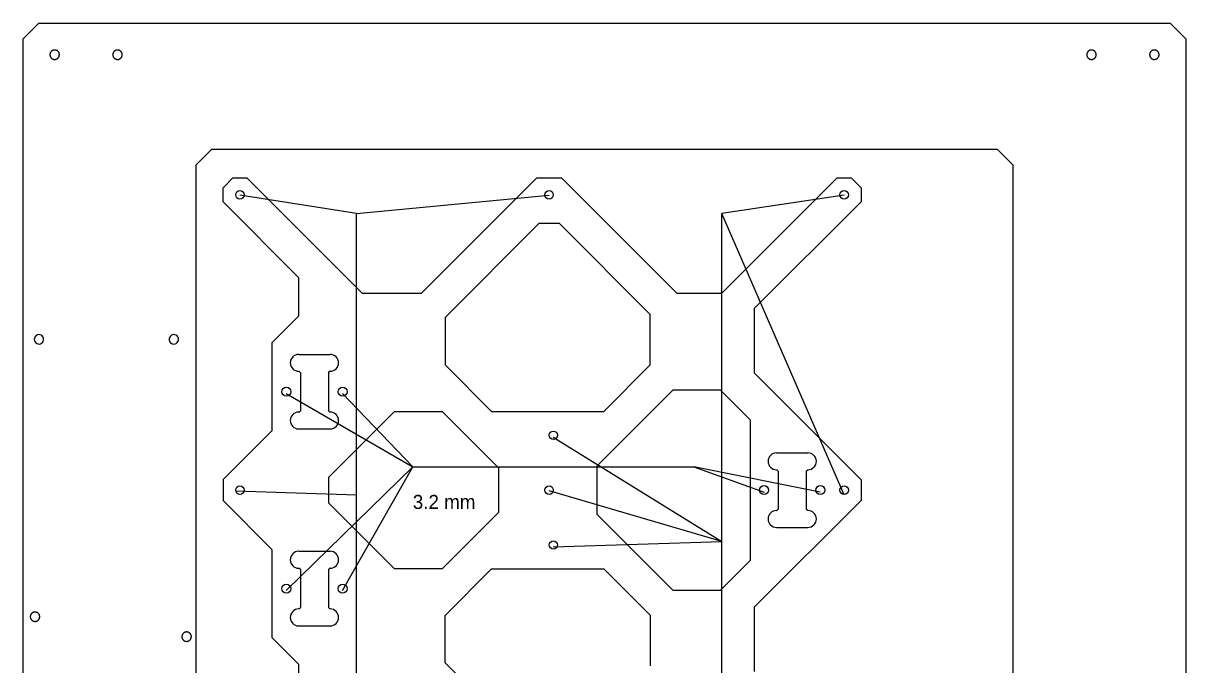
# Model space of a CAD drawing. Header units: millimetres. Extents: x -207 to 207, y -207 to 207.
# Drawn here: x -206.8 to 206.8, y -21.6 to 206.8 of the extents above; entities that cross this region are included whole.
import ezdxf

# ---------------------------------------------------------------- set-up
doc = ezdxf.new("R2010")
doc.units = ezdxf.units.MM
doc.layers.get('0').update_dxf_attribs({"true_color": 0xffffff})
doc.layers.add('diry a zavity', color=5, linetype='Continuous', lineweight=25, true_color=0x0000ff)
doc.layers.add('M3', color=3, linetype='Continuous', lineweight=25, true_color=0x00ff00)
doc.styles.add('textstyle11', font='standard')

msp = doc.modelspace()

# ---------------------------------------------------------------- linework, layer by layer
for p, q in [((-206.82, 201.23), (-201.23, 206.82)), ((-201.23, 206.82), (201.23, 206.82)), ((201.23, 206.82), (206.82, 201.23)), ((-206.82, -201.44), (-206.82, 201.23)), ((206.82, 201.23), (206.82, -201.23)), ((-197.31, 195.75), (-197.32, 195.64)), ((-197.32, 195.64), (-197.31, 195.53)), ((-197.3, 195.86), (-197.31, 195.75)), ((-197.31, 195.53), (-197.3, 195.42)), ((-197.28, 195.97), (-197.3, 195.86)), ((-197.3, 195.42), (-197.28, 195.31)), ((-197.26, 196.07), (-197.28, 195.97)), ((-197.28, 195.31), (-197.26, 195.2)), ((-197.23, 196.18), (-197.26, 196.07)), ((-197.26, 195.2), (-197.23, 195.1)), ((-197.19, 196.28), (-197.23, 196.18)), ((-197.23, 195.1), (-197.19, 195)), ((-197.14, 196.38), (-197.19, 196.28)), ((-197.19, 195), (-197.14, 194.9)), ((-197.09, 196.48), (-197.14, 196.38)), ((-197.14, 194.9), (-197.09, 194.8)), ((-197.03, 196.57), (-197.09, 196.48)), ((-197.09, 194.8), (-197.03, 194.71)), ((-196.97, 196.66), (-197.03, 196.57)), ((-197.03, 194.71), (-196.97, 194.62)), ((-196.9, 196.74), (-196.97, 196.66)), ((-196.97, 194.62), (-196.9, 194.53)), ((-196.82, 196.82), (-196.9, 196.74)), ((-196.9, 194.53), (-196.82, 194.45)), ((-196.74, 196.9), (-196.82, 196.82)), ((-196.82, 194.45), (-196.74, 194.38)), ((-196.66, 196.97), (-196.74, 196.9)), ((-196.57, 197.03), (-196.66, 196.97)), ((-196.48, 197.09), (-196.57, 197.03)), ((-196.38, 197.14), (-196.48, 197.09)), ((-196.28, 197.19), (-196.38, 197.14)), ((-196.18, 197.23), (-196.28, 197.19)), ((-196.07, 197.26), (-196.18, 197.23)), ((-195.97, 197.28), (-196.07, 197.26)), ((-195.86, 197.3), (-195.97, 197.28)), ((-195.75, 197.31), (-195.86, 197.3)), ((-195.64, 197.32), (-195.75, 197.31)), ((-195.53, 197.31), (-195.64, 197.32)), ((-195.42, 197.3), (-195.53, 197.31)), ((-195.31, 197.28), (-195.42, 197.3)), ((-195.2, 197.26), (-195.31, 197.28)), ((-195.1, 197.23), (-195.2, 197.26)), ((-195, 197.19), (-195.1, 197.23)), ((-194.9, 197.14), (-195, 197.19)), ((-194.8, 197.09), (-194.9, 197.14)), ((-194.71, 197.03), (-194.8, 197.09)), ((-194.62, 196.97), (-194.71, 197.03)), ((-194.53, 196.9), (-194.62, 196.97)), ((-194.45, 196.82), (-194.53, 196.9)), ((-194.53, 194.38), (-194.45, 194.45)), ((-194.38, 196.74), (-194.45, 196.82)), ((-194.45, 194.45), (-194.38, 194.53)), ((-194.31, 196.66), (-194.38, 196.74)), ((-194.38, 194.53), (-194.31, 194.62)), ((-194.24, 196.57), (-194.31, 196.66)), ((-194.31, 194.62), (-194.24, 194.71)), ((-194.19, 196.48), (-194.24, 196.57)), ((-194.24, 194.71), (-194.19, 194.8)), ((-194.13, 196.38), (-194.19, 196.48)), ((-194.19, 194.8), (-194.13, 194.9)), ((-194.09, 196.28), (-194.13, 196.38)), ((-194.13, 194.9), (-194.09, 195)), ((-194.05, 196.18), (-194.09, 196.28)), ((-194.09, 195), (-194.05, 195.1)), ((-194.02, 196.07), (-194.05, 196.18)), ((-194.05, 195.1), (-194.02, 195.2)), ((-193.99, 195.97), (-194.02, 196.07)), ((-194.02, 195.2), (-193.99, 195.31)), ((-193.98, 195.86), (-193.99, 195.97)), ((-193.99, 195.31), (-193.98, 195.42)), ((-193.97, 195.75), (-193.98, 195.86)), ((-193.98, 195.42), (-193.97, 195.53)), ((-193.96, 195.64), (-193.97, 195.75)), ((-193.97, 195.53), (-193.96, 195.64)), ((-174.95, 195.75), (-174.96, 195.64)), ((-174.96, 195.64), (-174.95, 195.53)), ((-174.94, 195.86), (-174.95, 195.75)), ((-174.95, 195.53), (-174.94, 195.42)), ((-174.92, 195.97), (-174.94, 195.86)), ((-174.94, 195.42), (-174.92, 195.31)), ((-174.9, 196.07), (-174.92, 195.97)), ((-174.92, 195.31), (-174.9, 195.2)), ((-174.87, 196.18), (-174.9, 196.07)), ((-174.9, 195.2), (-174.87, 195.1)), ((-174.83, 196.28), (-174.87, 196.18)), ((-174.87, 195.1), (-174.83, 195)), ((-174.78, 196.38), (-174.83, 196.28)), ((-174.83, 195), (-174.78, 194.9)), ((-174.73, 196.48), (-174.78, 196.38)), ((-174.78, 194.9), (-174.73, 194.8)), ((-174.67, 196.57), (-174.73, 196.48)), ((-174.73, 194.8), (-174.67, 194.71)), ((-174.61, 196.66), (-174.67, 196.57)), ((-174.67, 194.71), (-174.61, 194.62)), ((-174.54, 196.74), (-174.61, 196.66)), ((-174.61, 194.62), (-174.54, 194.53)), ((-174.47, 196.82), (-174.54, 196.74)), ((-174.54, 194.53), (-174.47, 194.45)), ((-174.39, 196.9), (-174.47, 196.82)), ((-174.47, 194.45), (-174.39, 194.38)), ((-174.3, 196.97), (-174.39, 196.9)), ((-174.21, 197.03), (-174.3, 196.97)), ((-174.12, 197.09), (-174.21, 197.03)), ((-174.02, 197.14), (-174.12, 197.09)), ((-173.92, 197.19), (-174.02, 197.14)), ((-173.82, 197.23), (-173.92, 197.19)), ((-173.71, 197.26), (-173.82, 197.23)), ((-173.61, 197.28), (-173.71, 197.26)), ((-173.5, 197.3), (-173.61, 197.28)), ((-173.39, 197.31), (-173.5, 197.3)), ((-173.28, 197.32), (-173.39, 197.31)), ((-173.17, 197.31), (-173.28, 197.32)), ((-173.06, 197.3), (-173.17, 197.31)), ((-172.95, 197.28), (-173.06, 197.3)), ((-172.85, 197.26), (-172.95, 197.28)), ((-172.74, 197.23), (-172.85, 197.26)), ((-172.64, 197.19), (-172.74, 197.23)), ((-172.54, 197.14), (-172.64, 197.19)), ((-172.44, 197.09), (-172.54, 197.14)), ((-172.35, 197.03), (-172.44, 197.09)), ((-172.26, 196.97), (-172.35, 197.03)), ((-172.17, 196.9), (-172.26, 196.97)), ((-172.09, 196.82), (-172.17, 196.9)), ((-172.17, 194.38), (-172.09, 194.45)), ((-172.02, 196.74), (-172.09, 196.82)), ((-172.09, 194.45), (-172.02, 194.53)), ((-171.95, 196.66), (-172.02, 196.74)), ((-172.02, 194.53), (-171.95, 194.62)), ((-171.89, 196.57), (-171.95, 196.66)), ((-171.95, 194.62), (-171.89, 194.71)), ((-171.83, 196.48), (-171.89, 196.57)), ((-171.89, 194.71), (-171.83, 194.8)), ((-171.78, 196.38), (-171.83, 196.48)), ((-171.83, 194.8), (-171.78, 194.9)), ((-171.73, 196.28), (-171.78, 196.38)), ((-171.78, 194.9), (-171.73, 195)), ((-171.69, 196.18), (-171.73, 196.28)), ((-171.73, 195), (-171.69, 195.1)), ((-171.66, 196.07), (-171.69, 196.18)), ((-171.69, 195.1), (-171.66, 195.2)), ((-171.64, 195.97), (-171.66, 196.07)), ((-171.66, 195.2), (-171.64, 195.31)), ((-171.62, 195.86), (-171.64, 195.97)), ((-171.64, 195.31), (-171.62, 195.42)), ((-171.61, 195.75), (-171.62, 195.86)), ((-171.62, 195.42), (-171.61, 195.53)), ((-171.6, 195.64), (-171.61, 195.75)), ((-171.61, 195.53), (-171.6, 195.64)), ((171.61, 195.75), (171.6, 195.64)), ((171.6, 195.64), (171.61, 195.53)), ((171.62, 195.86), (171.61, 195.75)), ((171.61, 195.53), (171.62, 195.42)), ((171.64, 195.97), (171.62, 195.86)), ((171.62, 195.42), (171.64, 195.31)), ((171.66, 196.07), (171.64, 195.97)), ((171.64, 195.31), (171.66, 195.2)), ((171.69, 196.18), (171.66, 196.07)), ((171.66, 195.2), (171.69, 195.1)), ((171.73, 196.28), (171.69, 196.18)), ((171.69, 195.1), (171.73, 195)), ((171.78, 196.38), (171.73, 196.28)), ((171.73, 195), (171.78, 194.9)), ((171.83, 196.48), (171.78, 196.38)), ((171.78, 194.9), (171.83, 194.8)), ((171.89, 196.57), (171.83, 196.48)), ((171.83, 194.8), (171.89, 194.71)), ((171.95, 196.66), (171.89, 196.57)), ((171.89, 194.71), (171.95, 194.62)), ((172.02, 196.74), (171.95, 196.66)), ((171.95, 194.62), (172.02, 194.53)), ((172.09, 196.82), (172.02, 196.74)), ((172.02, 194.53), (172.09, 194.45)), ((172.17, 196.9), (172.09, 196.82)), ((172.09, 194.45), (172.17, 194.38)), ((172.26, 196.97), (172.17, 196.9)), ((172.35, 197.03), (172.26, 196.97)), ((172.44, 197.09), (172.35, 197.03)), ((172.54, 197.14), (172.44, 197.09)), ((172.64, 197.19), (172.54, 197.14)), ((172.74, 197.23), (172.64, 197.19)), ((172.85, 197.26), (172.74, 197.23)), ((172.95, 197.28), (172.85, 197.26)), ((173.06, 197.3), (172.95, 197.28)), ((173.17, 197.31), (173.06, 197.3)), ((173.28, 197.32), (173.17, 197.31)), ((173.39, 197.31), (173.28, 197.32)), ((173.5, 197.3), (173.39, 197.31)), ((173.61, 197.28), (173.5, 197.3)), ((173.71, 197.26), (173.61, 197.28)), ((173.82, 197.23), (173.71, 197.26)), ((173.92, 197.19), (173.82, 197.23)), ((174.02, 197.14), (173.92, 197.19)), ((174.12, 197.09), (174.02, 197.14)), ((174.21, 197.03), (174.12, 197.09)), ((174.3, 196.97), (174.21, 197.03)), ((174.39, 196.9), (174.3, 196.97)), ((174.47, 196.82), (174.39, 196.9)), ((174.39, 194.38), (174.47, 194.45)), ((174.54, 196.74), (174.47, 196.82)), ((174.47, 194.45), (174.54, 194.53)), ((174.61, 196.66), (174.54, 196.74)), ((174.54, 194.53), (174.61, 194.62)), ((174.67, 196.57), (174.61, 196.66)), ((174.61, 194.62), (174.67, 194.71)), ((174.73, 196.48), (174.67, 196.57)), ((174.67, 194.71), (174.73, 194.8)), ((174.78, 196.38), (174.73, 196.48)), ((174.73, 194.8), (174.78, 194.9)), ((174.83, 196.28), (174.78, 196.38)), ((174.78, 194.9), (174.83, 195)), ((174.87, 196.18), (174.83, 196.28)), ((174.83, 195), (174.87, 195.1)), ((174.9, 196.07), (174.87, 196.18)), ((174.87, 195.1), (174.9, 195.2)), ((174.92, 195.97), (174.9, 196.07)), ((174.9, 195.2), (174.92, 195.31)), ((174.94, 195.86), (174.92, 195.97)), ((174.92, 195.31), (174.94, 195.42)), ((174.95, 195.75), (174.94, 195.86)), ((174.94, 195.42), (174.95, 195.53)), ((174.96, 195.64), (174.95, 195.75)), ((174.95, 195.53), (174.96, 195.64)), ((193.97, 195.75), (193.96, 195.64)), ((193.96, 195.64), (193.97, 195.53)), ((193.98, 195.86), (193.97, 195.75)), ((193.97, 195.53), (193.98, 195.42)), ((193.99, 195.97), (193.98, 195.86)), ((193.98, 195.42), (193.99, 195.31)), ((194.02, 196.07), (193.99, 195.97)), ((193.99, 195.31), (194.02, 195.2)), ((194.05, 196.18), (194.02, 196.07)), ((194.02, 195.2), (194.05, 195.1)), ((194.09, 196.28), (194.05, 196.18)), ((194.05, 195.1), (194.09, 195)), ((194.13, 196.38), (194.09, 196.28)), ((194.09, 195), (194.13, 194.9)), ((194.19, 196.48), (194.13, 196.38)), ((194.13, 194.9), (194.19, 194.8)), ((194.24, 196.57), (194.19, 196.48)), ((194.19, 194.8), (194.24, 194.71)), ((194.31, 196.66), (194.24, 196.57)), ((194.24, 194.71), (194.31, 194.62)), ((194.38, 196.74), (194.31, 196.66)), ((194.31, 194.62), (194.38, 194.53)), ((194.45, 196.82), (194.38, 196.74)), ((194.38, 194.53), (194.45, 194.45)), ((194.53, 196.9), (194.45, 196.82)), ((194.45, 194.45), (194.53, 194.38)), ((194.62, 196.97), (194.53, 196.9)), ((194.71, 197.03), (194.62, 196.97)), ((194.8, 197.09), (194.71, 197.03)), ((194.9, 197.14), (194.8, 197.09)), ((195, 197.19), (194.9, 197.14)), ((195.1, 197.23), (195, 197.19)), ((195.2, 197.26), (195.1, 197.23)), ((195.31, 197.28), (195.2, 197.26)), ((195.42, 197.3), (195.31, 197.28)), ((195.53, 197.31), (195.42, 197.3)), ((195.64, 197.32), (195.53, 197.31)), ((195.75, 197.31), (195.64, 197.32)), ((195.86, 197.3), (195.75, 197.31)), ((195.97, 197.28), (195.86, 197.3)), ((196.07, 197.26), (195.97, 197.28)), ((196.18, 197.23), (196.07, 197.26)), ((196.28, 197.19), (196.18, 197.23)), ((196.38, 197.14), (196.28, 197.19)), ((196.48, 197.09), (196.38, 197.14)), ((196.57, 197.03), (196.48, 197.09)), ((196.66, 196.97), (196.57, 197.03)), ((196.74, 196.9), (196.66, 196.97)), ((196.82, 196.82), (196.74, 196.9)), ((196.74, 194.38), (196.82, 194.45)), ((196.9, 196.74), (196.82, 196.82)), ((196.82, 194.45), (196.9, 194.53)), ((196.97, 196.66), (196.9, 196.74)), ((196.9, 194.53), (196.97, 194.62)), ((197.03, 196.57), (196.97, 196.66)), ((196.97, 194.62), (197.03, 194.71)), ((197.09, 196.48), (197.03, 196.57)), ((197.03, 194.71), (197.09, 194.8)), ((197.14, 196.38), (197.09, 196.48)), ((197.09, 194.8), (197.14, 194.9)), ((197.19, 196.28), (197.14, 196.38)), ((197.14, 194.9), (197.19, 195)), ((197.23, 196.18), (197.19, 196.28)), ((197.19, 195), (197.23, 195.1)), ((197.26, 196.07), (197.23, 196.18)), ((197.23, 195.1), (197.26, 195.2)), ((197.28, 195.97), (197.26, 196.07)), ((197.26, 195.2), (197.28, 195.31)), ((197.3, 195.86), (197.28, 195.97)), ((197.28, 195.31), (197.3, 195.42)), ((197.31, 195.75), (197.3, 195.86)), ((197.3, 195.42), (197.31, 195.53)), ((197.32, 195.64), (197.31, 195.75)), ((197.31, 195.53), (197.32, 195.64)), ((-196.74, 194.38), (-196.66, 194.31)), ((-196.66, 194.31), (-196.57, 194.24)), ((-196.57, 194.24), (-196.48, 194.19)), ((-196.48, 194.19), (-196.38, 194.13)), ((-196.38, 194.13), (-196.28, 194.09)), ((-196.28, 194.09), (-196.18, 194.05)), ((-196.18, 194.05), (-196.07, 194.02)), ((-196.07, 194.02), (-195.97, 193.99)), ((-195.97, 193.99), (-195.86, 193.98)), ((-195.86, 193.98), (-195.75, 193.97)), ((-195.75, 193.97), (-195.64, 193.96)), ((-195.64, 193.96), (-195.53, 193.97)), ((-195.53, 193.97), (-195.42, 193.98)), ((-195.42, 193.98), (-195.31, 193.99)), ((-195.31, 193.99), (-195.2, 194.02)), ((-195.2, 194.02), (-195.1, 194.05)), ((-195.1, 194.05), (-195, 194.09)), ((-195, 194.09), (-194.9, 194.13)), ((-194.9, 194.13), (-194.8, 194.19)), ((-194.8, 194.19), (-194.71, 194.24)), ((-194.71, 194.24), (-194.62, 194.31)), ((-194.62, 194.31), (-194.53, 194.38)), ((-174.39, 194.38), (-174.3, 194.31)), ((-174.3, 194.31), (-174.21, 194.24)), ((-174.21, 194.24), (-174.12, 194.19)), ((-174.12, 194.19), (-174.02, 194.13)), ((-174.02, 194.13), (-173.92, 194.09)), ((-173.92, 194.09), (-173.82, 194.05)), ((-173.82, 194.05), (-173.71, 194.02)), ((-173.71, 194.02), (-173.61, 193.99)), ((-173.61, 193.99), (-173.5, 193.98)), ((-173.5, 193.98), (-173.39, 193.97)), ((-173.39, 193.97), (-173.28, 193.96)), ((-173.28, 193.96), (-173.17, 193.97)), ((-173.17, 193.97), (-173.06, 193.98)), ((-173.06, 193.98), (-172.95, 193.99)), ((-172.95, 193.99), (-172.85, 194.02)), ((-172.85, 194.02), (-172.74, 194.05)), ((-172.74, 194.05), (-172.64, 194.09)), ((-172.64, 194.09), (-172.54, 194.13)), ((-172.54, 194.13), (-172.44, 194.19)), ((-172.44, 194.19), (-172.35, 194.24)), ((-172.35, 194.24), (-172.26, 194.31)), ((-172.26, 194.31), (-172.17, 194.38)), ((172.17, 194.38), (172.26, 194.31)), ((172.26, 194.31), (172.35, 194.24)), ((172.35, 194.24), (172.44, 194.19)), ((172.44, 194.19), (172.54, 194.13)), ((172.54, 194.13), (172.64, 194.09)), ((172.64, 194.09), (172.74, 194.05)), ((172.74, 194.05), (172.85, 194.02)), ((172.85, 194.02), (172.95, 193.99)), ((172.95, 193.99), (173.06, 193.98)), ((173.06, 193.98), (173.17, 193.97)), ((173.17, 193.97), (173.28, 193.96)), ((173.28, 193.96), (173.39, 193.97)), ((173.39, 193.97), (173.5, 193.98)), ((173.5, 193.98), (173.61, 193.99)), ((173.61, 193.99), (173.71, 194.02)), ((173.71, 194.02), (173.82, 194.05)), ((173.82, 194.05), (173.92, 194.09)), ((173.92, 194.09), (174.02, 194.13)), ((174.02, 194.13), (174.12, 194.19)), ((174.12, 194.19), (174.21, 194.24)), ((174.21, 194.24), (174.3, 194.31)), ((174.3, 194.31), (174.39, 194.38)), ((194.53, 194.38), (194.62, 194.31)), ((194.62, 194.31), (194.71, 194.24)), ((194.71, 194.24), (194.8, 194.19)), ((194.8, 194.19), (194.9, 194.13)), ((194.9, 194.13), (195, 194.09)), ((195, 194.09), (195.1, 194.05)), ((195.1, 194.05), (195.2, 194.02)), ((195.2, 194.02), (195.31, 193.99)), ((195.31, 193.99), (195.42, 193.98)), ((195.42, 193.98), (195.53, 193.97)), ((195.53, 193.97), (195.64, 193.96)), ((195.64, 193.96), (195.75, 193.97)), ((195.75, 193.97), (195.86, 193.98)), ((195.86, 193.98), (195.97, 193.99)), ((195.97, 193.99), (196.07, 194.02)), ((196.07, 194.02), (196.18, 194.05)), ((196.18, 194.05), (196.28, 194.09)), ((196.28, 194.09), (196.38, 194.13)), ((196.38, 194.13), (196.48, 194.19)), ((196.48, 194.19), (196.57, 194.24)), ((196.57, 194.24), (196.66, 194.31)), ((196.66, 194.31), (196.74, 194.38)), ((-145.33, 156.51), (-139.74, 162.1)), ((-139.74, 162.1), (139.74, 162.1)), ((139.74, 162.1), (145.33, 156.51)), ((-145.33, -145.33), (-145.33, 156.51)), ((145.33, 156.51), (145.33, -145.33)), ((-135.71, 148.33), (-132.2, 151.84)), ((-132.2, 151.84), (-127.23, 151.84)), ((-127.23, 151.84), (-86.23, 110.84)), ((-65.11, 110.84), (-24.11, 151.84)), ((-24.11, 151.84), (-15.31, 151.84)), ((-15.31, 151.84), (25.69, 110.84)), ((41.8, 110.84), (82.8, 151.84)), ((82.8, 151.84), (87.77, 151.84)), ((87.77, 151.84), (91.29, 148.33)), ((-135.71, 143.36), (-135.71, 148.33)), ((91.29, 148.33), (91.29, 143.36)), ((-108.71, 116.36), (-135.71, 143.36)), ((91.29, 143.36), (53.29, 105.36)), ((-23.4, 135.58), (-56.71, 102.26)), ((-16.03, 135.59), (-23.4, 135.58)), ((16.29, 103.27), (-16.03, 135.59)), ((-108.71, 102.84), (-108.71, 116.36)), ((-86.23, 110.84), (-65.11, 110.84)), ((25.69, 110.84), (41.8, 110.84)), ((53.29, 105.36), (53.29, 82.51)), ((-118.21, 93.34), (-108.71, 102.84)), ((-56.71, 102.26), (-56.71, 85.41)), ((16.29, 85.33), (16.29, 103.27)), ((-202.73, 95.2), (-202.87, 94.79)), ((-202.49, 95.57), (-202.73, 95.2)), ((-202.16, 95.86), (-202.49, 95.57)), ((-201.77, 96.05), (-202.16, 95.86)), ((-201.34, 96.14), (-201.77, 96.05)), ((-200.9, 96.11), (-201.34, 96.14)), ((-200.49, 95.97), (-200.9, 96.11)), ((-200.12, 95.72), (-200.49, 95.97)), ((-199.83, 95.39), (-200.12, 95.72)), ((-199.64, 95), (-199.83, 95.39)), ((-154.71, 95.28), (-154.87, 94.88)), ((-154.45, 95.63), (-154.71, 95.28)), ((-154.1, 95.9), (-154.45, 95.63)), ((-153.7, 96.07), (-154.1, 95.9)), ((-153.26, 96.13), (-153.7, 96.07)), ((-152.83, 96.08), (-153.26, 96.13)), ((-152.42, 95.92), (-152.83, 96.08)), ((-152.07, 95.65), (-152.42, 95.92)), ((-151.8, 95.31), (-152.07, 95.65)), ((-151.63, 94.9), (-151.8, 95.31)), ((-202.87, 94.79), (-202.9, 94.35)), ((-202.9, 94.35), (-202.82, 93.92)), ((-202.82, 93.92), (-202.62, 93.53)), ((-202.62, 93.53), (-202.33, 93.2)), ((-202.33, 93.2), (-201.97, 92.96)), ((-201.97, 92.96), (-201.56, 92.82)), ((-201.56, 92.82), (-201.12, 92.79)), ((-201.12, 92.79), (-200.69, 92.87)), ((-200.69, 92.87), (-200.3, 93.07)), ((-200.3, 93.07), (-199.97, 93.36)), ((-199.97, 93.36), (-199.72, 93.72)), ((-199.72, 93.72), (-199.58, 94.14)), ((-199.56, 94.57), (-199.64, 95)), ((-199.58, 94.14), (-199.56, 94.57)), ((-154.87, 94.88), (-154.93, 94.44)), ((-154.93, 94.44), (-154.87, 94.01)), ((-154.87, 94.01), (-154.7, 93.61)), ((-154.7, 93.61), (-154.43, 93.26)), ((-154.43, 93.26), (-154.08, 93)), ((-154.08, 93), (-153.67, 92.83)), ((-153.67, 92.83), (-153.24, 92.78)), ((-153.24, 92.78), (-152.8, 92.84)), ((-152.8, 92.84), (-152.4, 93.01)), ((-152.4, 93.01), (-152.05, 93.28)), ((-152.05, 93.28), (-151.79, 93.63)), ((-151.79, 93.63), (-151.63, 94.04)), ((-151.57, 94.47), (-151.63, 94.9)), ((-151.63, 94.04), (-151.57, 94.47)), ((-118.21, 62.08), (-118.21, 93.34)), ((-108.81, 89.09), (-97.61, 89.09)), ((-108.81, 83.09), (-108.71, 83.09)), ((-108.21, 82.59), (-108.71, 83.09)), ((-98.21, 82.59), (-97.71, 83.09)), ((-97.61, 83.09), (-97.71, 83.09)), ((-56.71, 85.41), (-40.15, 68.84)), ((-0.2, 68.84), (16.29, 85.33)), ((-108.21, 82.59), (-108.21, 69.09)), ((-98.21, 82.59), (-98.21, 69.09)), ((53.29, 82.51), (91.29, 44.51)), ((24.3, 76.37), (-2.71, 49.36)), ((41.27, 76.37), (24.3, 76.37)), ((51.79, 65.86), (41.27, 76.37)), ((-108.81, 68.59), (-108.71, 68.59)), ((-108.71, 68.59), (-108.21, 69.09)), ((-97.71, 68.59), (-98.21, 69.09)), ((-98.21, 45.34), (-74.71, 68.84)), ((-97.61, 68.59), (-97.71, 68.59)), ((-74.71, 68.84), (-57.74, 68.84)), ((-57.74, 68.84), (-37.71, 48.82)), ((-40.15, 68.84), (-0.2, 68.84)), ((-135.71, 44.58), (-118.21, 62.08)), ((-108.81, 62.59), (-97.61, 62.59)), ((51.79, 65.86), (51.79, 15.83)), ((61.19, 54.09), (72.39, 54.09)), ((-37.71, 48.82), (-37.71, 32.87)), ((-2.71, 49.36), (-2.71, 32.33)), ((61.19, 48.09), (61.29, 48.09)), ((61.79, 47.59), (61.29, 48.09)), ((61.79, 47.59), (61.79, 34.09)), ((71.79, 47.59), (72.29, 48.09)), ((71.79, 47.59), (71.79, 34.09)), ((72.39, 48.09), (72.29, 48.09)), ((-135.71, 44.58), (-135.71, 37.1)), ((-98.21, 45.34), (-98.21, 36.34)), ((91.29, 44.51), (91.29, 37.18)), ((-118.21, 19.6), (-135.71, 37.1)), ((-74.71, 12.84), (-98.21, 36.34)), ((91.29, 37.18), (53.29, -0.82)), ((61.19, 33.59), (61.29, 33.59)), ((61.29, 33.59), (61.79, 34.09)), ((72.29, 33.59), (71.79, 34.09)), ((72.39, 33.59), (72.29, 33.59)), ((-37.71, 32.87), (-57.74, 12.84)), ((-2.71, 32.33), (24.3, 5.31)), ((61.19, 27.59), (72.39, 27.59)), ((-118.21, -11.66), (-118.21, 19.6)), ((-108.81, 19.09), (-97.61, 19.09)), ((-108.81, 13.09), (-108.71, 13.09)), ((-108.21, 12.59), (-108.71, 13.09)), ((-108.21, 12.59), (-108.21, -0.91)), ((-98.21, 12.59), (-97.71, 13.09)), ((-98.21, 12.59), (-98.21, -0.91)), ((-97.61, 13.09), (-97.71, 13.09)), ((-57.74, 12.84), (-74.71, 12.84)), ((-56.71, -3.72), (-40.15, 12.84)), ((-40.15, 12.84), (-0.2, 12.84)), ((-0.2, 12.84), (16.29, -3.64)), ((41.27, 5.31), (51.79, 15.83)), ((24.3, 5.31), (41.27, 5.31)), ((-204.3, -3.94), (-204.31, -4.05)), ((-204.31, -4.05), (-204.31, -4.16)), ((-204.28, -3.83), (-204.3, -3.94)), ((-204.26, -3.72), (-204.28, -3.83)), ((-204.22, -3.62), (-204.26, -3.72)), ((-204.19, -3.52), (-204.22, -3.62)), ((-204.14, -3.42), (-204.19, -3.52)), ((-204.09, -3.32), (-204.14, -3.42)), ((-204.03, -3.23), (-204.09, -3.32)), ((-203.97, -3.14), (-204.03, -3.23)), ((-203.9, -3.05), (-203.97, -3.14)), ((-203.82, -2.97), (-203.9, -3.05)), ((-203.74, -2.9), (-203.82, -2.97)), ((-203.66, -2.83), (-203.74, -2.9)), ((-203.57, -2.76), (-203.66, -2.83)), ((-203.48, -2.71), (-203.57, -2.76)), ((-203.38, -2.65), (-203.48, -2.71)), ((-203.28, -2.61), (-203.38, -2.65)), ((-203.18, -2.57), (-203.28, -2.61)), ((-203.07, -2.54), (-203.18, -2.57)), ((-202.96, -2.51), (-203.07, -2.54)), ((-202.86, -2.5), (-202.96, -2.51)), ((-202.75, -2.49), (-202.86, -2.5)), ((-202.64, -2.48), (-202.75, -2.49)), ((-202.53, -2.49), (-202.64, -2.48)), ((-202.42, -2.5), (-202.53, -2.49)), ((-202.31, -2.51), (-202.42, -2.5)), ((-202.2, -2.54), (-202.31, -2.51)), ((-202.1, -2.57), (-202.2, -2.54)), ((-202, -2.61), (-202.1, -2.57)), ((-201.9, -2.65), (-202, -2.61)), ((-201.8, -2.71), (-201.9, -2.65)), ((-201.71, -2.76), (-201.8, -2.71)), ((-201.62, -2.83), (-201.71, -2.76)), ((-201.53, -2.9), (-201.62, -2.83)), ((-201.45, -2.97), (-201.53, -2.9)), ((-201.38, -3.05), (-201.45, -2.97)), ((-201.31, -3.14), (-201.38, -3.05)), ((-201.24, -3.23), (-201.31, -3.14)), ((-201.18, -3.32), (-201.24, -3.23)), ((-201.13, -3.42), (-201.18, -3.32)), ((-201.09, -3.52), (-201.13, -3.42)), ((-201.05, -3.62), (-201.09, -3.52)), ((-201.02, -3.72), (-201.05, -3.62)), ((-200.99, -3.83), (-201.02, -3.72)), ((-200.97, -3.94), (-200.99, -3.83)), ((-200.96, -4.05), (-200.97, -3.94)), ((-200.96, -4.16), (-200.96, -4.05)), ((-108.81, -1.41), (-108.71, -1.41)), ((-108.71, -1.41), (-108.21, -0.91)), ((-97.71, -1.41), (-98.21, -0.91)), ((-97.61, -1.41), (-97.71, -1.41)), ((-56.71, -20.57), (-56.71, -3.72)), ((16.29, -3.64), (16.29, -21.59)), ((53.29, -0.82), (53.29, -23.67)), ((-204.31, -4.16), (-204.31, -4.27)), ((-204.31, -4.27), (-204.3, -4.38)), ((-204.3, -4.38), (-204.28, -4.49)), ((-204.28, -4.49), (-204.26, -4.59)), ((-204.26, -4.59), (-204.22, -4.7)), ((-204.22, -4.7), (-204.19, -4.8)), ((-204.19, -4.8), (-204.14, -4.9)), ((-204.14, -4.9), (-204.09, -5)), ((-204.09, -5), (-204.03, -5.09)), ((-204.03, -5.09), (-203.97, -5.18)), ((-203.97, -5.18), (-203.9, -5.26)), ((-203.9, -5.26), (-203.82, -5.34)), ((-203.82, -5.34), (-203.74, -5.42)), ((-203.74, -5.42), (-203.66, -5.49)), ((-203.66, -5.49), (-203.57, -5.55)), ((-203.57, -5.55), (-203.48, -5.61)), ((-203.48, -5.61), (-203.38, -5.66)), ((-203.38, -5.66), (-203.28, -5.71)), ((-203.28, -5.71), (-203.18, -5.75)), ((-203.18, -5.75), (-203.07, -5.78)), ((-203.07, -5.78), (-202.96, -5.8)), ((-202.96, -5.8), (-202.86, -5.82)), ((-202.86, -5.82), (-202.75, -5.83)), ((-202.75, -5.83), (-202.64, -5.84)), ((-202.64, -5.84), (-202.53, -5.83)), ((-202.53, -5.83), (-202.42, -5.82)), ((-202.42, -5.82), (-202.31, -5.8)), ((-202.31, -5.8), (-202.2, -5.78)), ((-202.2, -5.78), (-202.1, -5.75)), ((-202.1, -5.75), (-202, -5.71)), ((-202, -5.71), (-201.9, -5.66)), ((-201.9, -5.66), (-201.8, -5.61)), ((-201.8, -5.61), (-201.71, -5.55)), ((-201.71, -5.55), (-201.62, -5.49)), ((-201.62, -5.49), (-201.53, -5.42)), ((-201.53, -5.42), (-201.45, -5.34)), ((-201.45, -5.34), (-201.38, -5.26)), ((-201.38, -5.26), (-201.31, -5.18)), ((-201.31, -5.18), (-201.24, -5.09)), ((-201.24, -5.09), (-201.18, -5)), ((-201.18, -5), (-201.13, -4.9)), ((-201.13, -4.9), (-201.09, -4.8)), ((-201.09, -4.8), (-201.05, -4.7)), ((-201.05, -4.7), (-201.02, -4.59)), ((-201.02, -4.59), (-200.99, -4.49)), ((-200.99, -4.49), (-200.97, -4.38)), ((-200.97, -4.38), (-200.96, -4.27)), ((-200.96, -4.27), (-200.96, -4.16)), ((-108.81, -7.41), (-97.61, -7.41)), ((-150.35, -11.04), (-150.36, -11.15)), ((-150.36, -11.15), (-150.36, -11.26)), ((-150.36, -11.26), (-150.36, -11.37)), ((-150.36, -11.37), (-150.35, -11.48)), ((-150.33, -10.93), (-150.35, -11.04)), ((-150.35, -11.48), (-150.33, -11.58)), ((-150.31, -10.82), (-150.33, -10.93)), ((-150.33, -11.58), (-150.31, -11.69)), ((-150.27, -10.72), (-150.31, -10.82)), ((-150.31, -11.69), (-150.27, -11.8)), ((-150.23, -10.62), (-150.27, -10.72)), ((-150.27, -11.8), (-150.23, -11.9)), ((-150.19, -10.52), (-150.23, -10.62)), ((-150.23, -11.9), (-150.19, -12)), ((-150.14, -10.42), (-150.19, -10.52)), ((-150.19, -12), (-150.14, -12.1)), ((-150.08, -10.33), (-150.14, -10.42)), ((-150.14, -12.1), (-150.08, -12.19)), ((-150.02, -10.24), (-150.08, -10.33)), ((-150.08, -12.19), (-150.02, -12.28)), ((-149.95, -10.15), (-150.02, -10.24)), ((-150.02, -12.28), (-149.95, -12.36)), ((-149.87, -10.07), (-149.95, -10.15)), ((-149.95, -12.36), (-149.87, -12.44)), ((-149.79, -10), (-149.87, -10.07)), ((-149.71, -9.93), (-149.79, -10)), ((-149.62, -9.86), (-149.71, -9.93)), ((-149.52, -9.81), (-149.62, -9.86)), ((-149.43, -9.75), (-149.52, -9.81)), ((-149.33, -9.71), (-149.43, -9.75)), ((-149.22, -9.67), (-149.33, -9.71)), ((-149.12, -9.64), (-149.22, -9.67)), ((-149.01, -9.61), (-149.12, -9.64)), ((-148.9, -9.6), (-149.01, -9.61)), ((-148.8, -9.58), (-148.9, -9.6)), ((-148.69, -9.58), (-148.8, -9.58)), ((-148.58, -9.58), (-148.69, -9.58)), ((-148.47, -9.6), (-148.58, -9.58)), ((-148.36, -9.61), (-148.47, -9.6)), ((-148.25, -9.64), (-148.36, -9.61)), ((-148.15, -9.67), (-148.25, -9.64)), ((-148.04, -9.71), (-148.15, -9.67)), ((-147.94, -9.75), (-148.04, -9.71)), ((-147.85, -9.81), (-147.94, -9.75)), ((-147.75, -9.86), (-147.85, -9.81)), ((-147.66, -9.93), (-147.75, -9.86)), ((-147.58, -10), (-147.66, -9.93)), ((-147.5, -10.07), (-147.58, -10)), ((-147.42, -10.15), (-147.5, -10.07)), ((-147.5, -12.44), (-147.42, -12.36)), ((-147.35, -10.24), (-147.42, -10.15)), ((-147.42, -12.36), (-147.35, -12.28)), ((-147.29, -10.33), (-147.35, -10.24)), ((-147.35, -12.28), (-147.29, -12.19)), ((-147.23, -10.42), (-147.29, -10.33)), ((-147.29, -12.19), (-147.23, -12.1)), ((-147.18, -10.52), (-147.23, -10.42)), ((-147.23, -12.1), (-147.18, -12)), ((-147.14, -10.62), (-147.18, -10.52)), ((-147.18, -12), (-147.14, -11.9)), ((-147.1, -10.72), (-147.14, -10.62)), ((-147.14, -11.9), (-147.1, -11.8)), ((-147.07, -10.82), (-147.1, -10.72)), ((-147.1, -11.8), (-147.07, -11.69)), ((-147.04, -10.93), (-147.07, -10.82)), ((-147.07, -11.69), (-147.04, -11.58)), ((-147.02, -11.04), (-147.04, -10.93)), ((-147.04, -11.58), (-147.02, -11.48)), ((-147.01, -11.15), (-147.02, -11.04)), ((-147.02, -11.48), (-147.01, -11.37)), ((-147.01, -11.26), (-147.01, -11.15)), ((-147.01, -11.37), (-147.01, -11.26)), ((-108.71, -21.16), (-118.21, -11.66)), ((-149.87, -12.44), (-149.79, -12.52)), ((-149.79, -12.52), (-149.71, -12.59)), ((-149.71, -12.59), (-149.62, -12.65)), ((-149.62, -12.65), (-149.52, -12.71)), ((-149.52, -12.71), (-149.43, -12.76)), ((-149.43, -12.76), (-149.33, -12.81)), ((-149.33, -12.81), (-149.22, -12.85)), ((-149.22, -12.85), (-149.12, -12.88)), ((-149.12, -12.88), (-149.01, -12.9)), ((-149.01, -12.9), (-148.9, -12.92)), ((-148.9, -12.92), (-148.8, -12.93)), ((-148.8, -12.93), (-148.69, -12.93)), ((-148.69, -12.93), (-148.58, -12.93)), ((-148.58, -12.93), (-148.47, -12.92)), ((-148.47, -12.92), (-148.36, -12.9)), ((-148.36, -12.9), (-148.25, -12.88)), ((-148.25, -12.88), (-148.15, -12.85)), ((-148.15, -12.85), (-148.04, -12.81)), ((-148.04, -12.81), (-147.94, -12.76)), ((-147.94, -12.76), (-147.85, -12.71)), ((-147.85, -12.71), (-147.75, -12.65)), ((-147.75, -12.65), (-147.66, -12.59)), ((-147.66, -12.59), (-147.58, -12.52)), ((-147.58, -12.52), (-147.5, -12.44)), ((-23.4, -53.89), (-56.71, -20.57)), ((-108.71, -34.67), (-108.71, -21.16))]:
    msp.add_line(p, q)
for centre in [(-113.21, 75.84), (-93.21, 75.84), (56.79, 40.84), (76.79, 40.84), (-113.21, 5.84), (-93.21, 5.84)]:
    msp.add_circle(centre, 1.6)
for centre, start, end in [((-108.81, 86.09), 90, 270), ((-97.61, 86.09), 270, 90), ((-108.81, 65.59), 90, 270), ((-97.61, 65.59), 270, 90), ((61.19, 51.09), 90, 270), ((72.39, 51.09), 270, 90), ((61.19, 30.59), 90, 270), ((72.39, 30.59), 270, 90), ((-108.81, 16.09), 90, 270), ((-97.61, 16.09), 270, 90), ((-108.81, -4.41), 90, 270), ((-97.61, -4.41), 270, 90)]:
    msp.add_arc(centre, 3, start, end)
at = {"layer": 'diry a zavity', "color": 3, "true_color": 0x00ff00}
for p, q in [((-88.21, 139.15), (-129.71, 145.65)), ((-88.21, 139.15), (-19.71, 145.65)), ((85.29, 145.65), (41.79, 139.15)), ((-88.21, 69.15), (-88.21, 139.15)), ((41.79, 29.15), (41.79, 139.15)), ((85.29, 39.15), (41.79, 139.15)), ((-88.21, 9.15), (-88.21, 69.15)), ((-18.21, 59.65), (41.79, 22.55)), ((-131.21, 40.65), (-88.21, 39.15)), ((41.79, 22.55), (-19.71, 40.65)), ((41.79, -70.85), (41.79, 29.15)), ((-18.21, 20.65), (41.79, 22.55)), ((-88.21, -70.85), (-88.21, 9.15))]:
    msp.add_line(p, q, dxfattribs=at)
at = {"layer": 'diry a zavity'}
for p, q in [((-113.21, 75.15), (-68.21, 49.15)), ((-68.21, 49.15), (-93.21, 75.15)), ((-68.21, 49.15), (-113.21, 5.15)), ((-93.21, 5.15), (-68.21, 49.15)), ((-68.21, 49.15), (31.79, 49.15)), ((31.79, 49.15), (56.79, 40.15)), ((76.79, 40.15), (31.79, 49.15))]:
    msp.add_line(p, q, dxfattribs=at)
at = {"layer": 'M3'}
for centre in [(-129.71, 145.84), (-19.71, 145.84), (85.29, 145.84), (-18.21, 60.34), (-129.71, 40.84), (-19.71, 40.84), (85.29, 40.84), (-18.21, 21.34)]:
    msp.add_circle(centre, 1.5, dxfattribs=at)

# ---------------------------------------------------------------- texts
at = {"layer": 'diry a zavity', "insert": (-68.21, 39.15), "char_height": 5, "width": 27.741, "attachment_point": 1, "line_spacing_factor": 0.963855, "style": 'textstyle11'}
msp.add_mtext('\\ftextstyle1;3.2 mm', dxfattribs=at)

doc.saveas('drawing.dxf')
